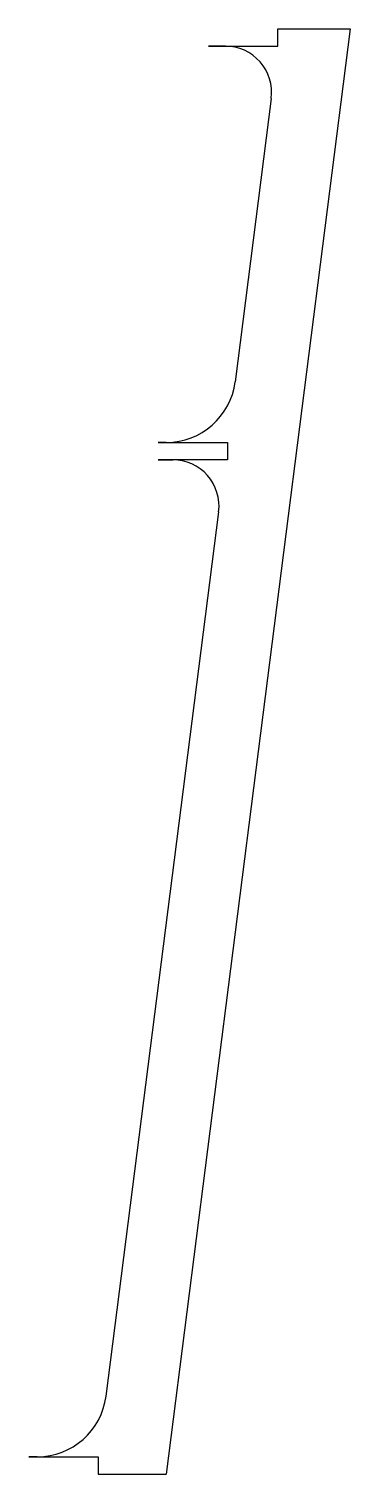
# Model space of a CAD drawing. Header units: millimetres. Extents: x 5 to 33, y 3 to 128.
import ezdxf

# ---------------------------------------------------------------- set-up
doc = ezdxf.new("R2010")
doc.units = ezdxf.units.MM

msp = doc.modelspace()

# ---------------------------------------------------------------- linework, layer by layer
for p, q in [((32.52, 127.72), (16.61, 2.72)), ((26.28, 127.72), (32.52, 127.72)), ((26.28, 126.22), (26.28, 127.72)), ((21.74, 126.22), (20.28, 126.22)), ((20.28, 126.22), (26.28, 126.22)), ((25.71, 121.71), (22.59, 97.19)), ((16.63, 91.95), (15.92, 91.95)), ((15.92, 91.95), (21.92, 91.95)), ((21.92, 91.95), (21.92, 90.45)), ((15.92, 90.45), (17.19, 90.45)), ((21.92, 90.45), (15.92, 90.45)), ((11.42, 9.46), (21.16, 85.94)), ((5.47, 4.22), (4.75, 4.22)), ((4.75, 4.22), (10.75, 4.22)), ((10.75, 4.22), (10.75, 2.72)), ((10.75, 2.72), (16.61, 2.72))]:
    msp.add_line(p, q)
for centre, radius, start, end in [((21.74, 122.22), 4, 352.7454, 90), ((16.63, 97.95), 6, 270, 352.7454), ((17.19, 86.45), 4, 352.7454, 90), ((5.47, 10.22), 6, 270, 352.7454)]:
    msp.add_arc(centre, radius, start, end)

doc.saveas('drawing.dxf')
